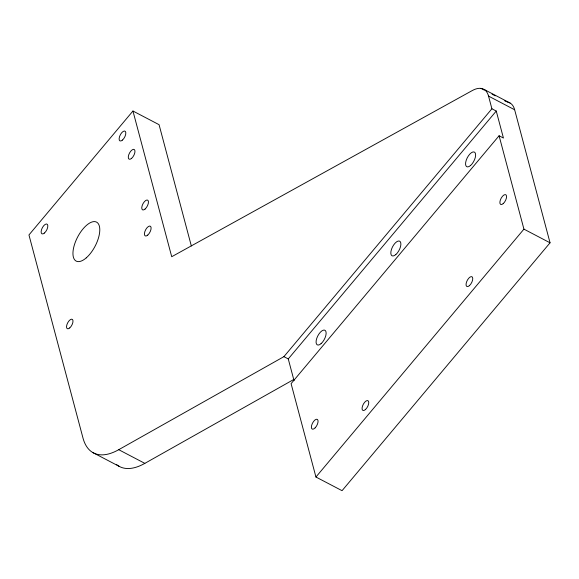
<?xml version="1.0" encoding="UTF-8"?>
<svg xmlns="http://www.w3.org/2000/svg" width="579" height="579" viewBox="0 0 579 579"><rect width="100%" height="100%" fill="white"/><g stroke="black" fill="none" stroke-linecap="round" stroke-linejoin="round"><path stroke-width="0.87" d="M191.338 245.959L159.066 124.68L132.946 111.016L28.95 234.951L82.978 437.999A82.03 36.803 -62.4 0 0 118.724 449.695L144.844 463.366L293.51 379.621M118.724 449.695L283.913 356.65L491.904 108.772L488.531 96.1A37.896 17.001 -62.4 0 0 481.106 88.399L479.499 88.319A37.896 17.001 -62.4 0 0 472.203 90.599L171.717 256.721L132.946 111.016M294.052 380.692L288.262 358.929L496.254 111.052L491.904 108.772M496.254 111.052L503.433 138.041L499.084 135.761L291.092 383.638L315.939 477.016L342.059 490.681L550.05 242.811L514.651 109.771A37.896 17.001 -62.4 0 0 507.226 102.07L507.117 102.063M315.939 477.016L523.93 229.139L499.084 135.761M483.95 89.361L510.07 103.026M480.997 88.399L484.16 90.049M492.078 94.196L495.24 95.853M504.743 100.818L506.321 101.651M488.531 96.1L514.651 109.771M523.93 229.139L550.05 242.811M283.913 356.65L288.262 358.929M93.002 452.655L119.122 466.319M144.844 463.366A82.03 36.803 -62.4 0 1 116.444 464.445M470.561 165.493A8.244 3.698 -62.4 0 0 474.975 152.559A8.244 3.698 -62.4 0 0 466.254 160.151A8.244 3.698 -62.4 0 0 470.561 165.493M321.063 343.658A8.244 3.698 -62.4 0 0 325.485 330.718A8.244 3.698 -62.4 0 0 316.764 338.31A8.244 3.698 -62.4 0 0 321.063 343.658M395.812 254.579A8.244 3.698 -62.4 0 0 400.234 241.638A8.244 3.698 -62.4 0 0 391.513 249.231A8.244 3.698 -62.4 0 0 395.812 254.579M469.381 285.671A5.5 2.468 -62.4 0 0 472.326 277.044A5.5 2.468 -62.4 0 0 466.508 282.103A5.5 2.468 -62.4 0 0 469.381 285.671M365.385 409.606A5.5 2.468 -62.4 0 0 368.331 400.986A5.5 2.468 -62.4 0 0 362.512 406.045A5.5 2.468 -62.4 0 0 365.385 409.606M503.194 203.642A5.5 2.468 -62.4 0 0 506.147 195.022A5.5 2.468 -62.4 0 0 500.328 200.081A5.5 2.468 -62.4 0 0 503.194 203.642M315.193 427.809A5.5 2.468 -62.4 0 0 317.379 419.406A5.5 2.468 -62.4 0 0 311.618 425.442A5.5 2.468 -62.4 0 0 315.193 427.809M86.257 257.865A21.988 9.865 -62.4 0 0 98.054 223.371A21.988 9.865 -62.4 0 0 74.792 243.614A21.988 9.865 -62.4 0 0 86.257 257.865M44.453 233.026A5.5 2.468 -62.4 0 0 47.398 224.399A5.5 2.468 -62.4 0 0 41.587 229.465A5.5 2.468 -62.4 0 0 44.453 233.026M147.732 235.103A5.5 2.468 -62.4 0 0 150.685 226.476A5.5 2.468 -62.4 0 0 144.866 231.535A5.5 2.468 -62.4 0 0 147.732 235.103M69.741 327.917A5.312 2.381 -62.4 0 0 72.585 319.586A5.312 2.381 -62.4 0 0 66.969 324.472A5.312 2.381 -62.4 0 0 69.741 327.917M145.083 209.055A5.5 2.468 -62.4 0 0 148.029 200.428A5.5 2.468 -62.4 0 0 142.217 205.487A5.5 2.468 -62.4 0 0 145.083 209.055M131.599 158.371A5.5 2.468 -62.4 0 0 134.545 149.751A5.5 2.468 -62.4 0 0 128.733 154.81A5.5 2.468 -62.4 0 0 131.599 158.371M122.451 140.075A5.5 2.468 -62.4 0 0 125.397 131.447A5.5 2.468 -62.4 0 0 119.578 136.506A5.5 2.468 -62.4 0 0 122.451 140.075"/></g></svg>
